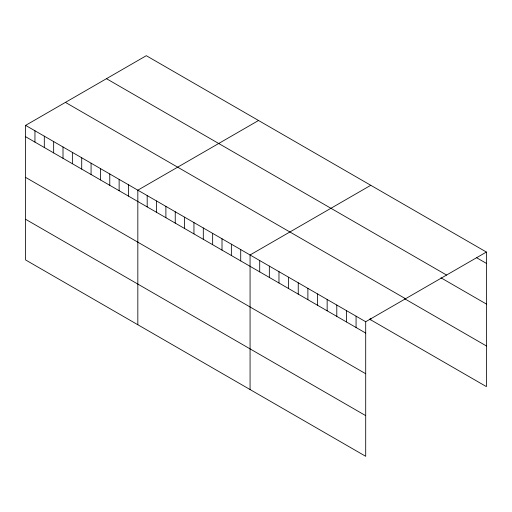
<?xml version="1.0" encoding="UTF-8"?>
<svg xmlns="http://www.w3.org/2000/svg" width="512" height="512" viewBox="0 0 512 512"><rect width="100%" height="100%" fill="white"/><g stroke="black" fill="none" stroke-linecap="round" stroke-linejoin="round"><path stroke-width="0.77" d="M25.6 125.382L365.702 321.734L365.702 456.307L25.6 259.949L25.6 125.382L146.298 55.693L486.4 252.051L486.4 386.618L369.427 319.085M258.534 120.493L137.83 190.176L137.83 324.749M370.765 185.293L250.067 254.976L250.067 389.542M365.702 321.734L486.4 252.051M476.762 257.818L486.4 263.386M106.47 78.694L446.566 275.046M440.973 277.824L486.4 304.051M65.434 102.387L405.53 298.739M404.493 298.662L486.4 345.952M25.6 136.71L365.702 333.069M25.6 177.382L365.702 373.734M25.6 219.283L365.702 415.635M370.765 318.298L370.765 319.859M356.064 316.173L356.064 327.507M346.426 310.611L346.426 321.939M336.794 305.043L336.794 316.378M327.155 299.482L327.155 310.816M317.523 293.92L317.523 305.248M307.885 288.358L307.885 299.686M298.246 282.79L298.246 294.125M288.614 277.229L288.614 288.563M278.976 271.667L278.976 282.995M269.338 266.099L269.338 277.434M259.706 260.538L259.706 271.872M240.717 249.574L240.717 260.909M231.36 244.173L231.36 255.507M222.01 238.778L222.01 250.106M212.653 233.376L212.653 244.71M203.302 227.974L203.302 239.309M193.952 222.579L193.952 233.907M184.595 217.178L184.595 228.506M175.245 211.776L175.245 223.11M165.894 206.374L165.894 217.709M156.538 200.979L156.538 212.307M147.187 195.578L147.187 206.912M128.48 184.781L128.48 196.109M119.13 179.379L119.13 190.707M109.773 173.978L109.773 185.312M100.422 168.576L100.422 179.91M91.072 163.181L91.072 174.509M81.715 157.779L81.715 169.114M72.365 152.378L72.365 163.712M63.008 146.982L63.008 158.31M53.658 141.581L53.658 152.909M44.307 136.179L44.307 147.514M34.95 130.778L34.95 142.112"/></g></svg>
